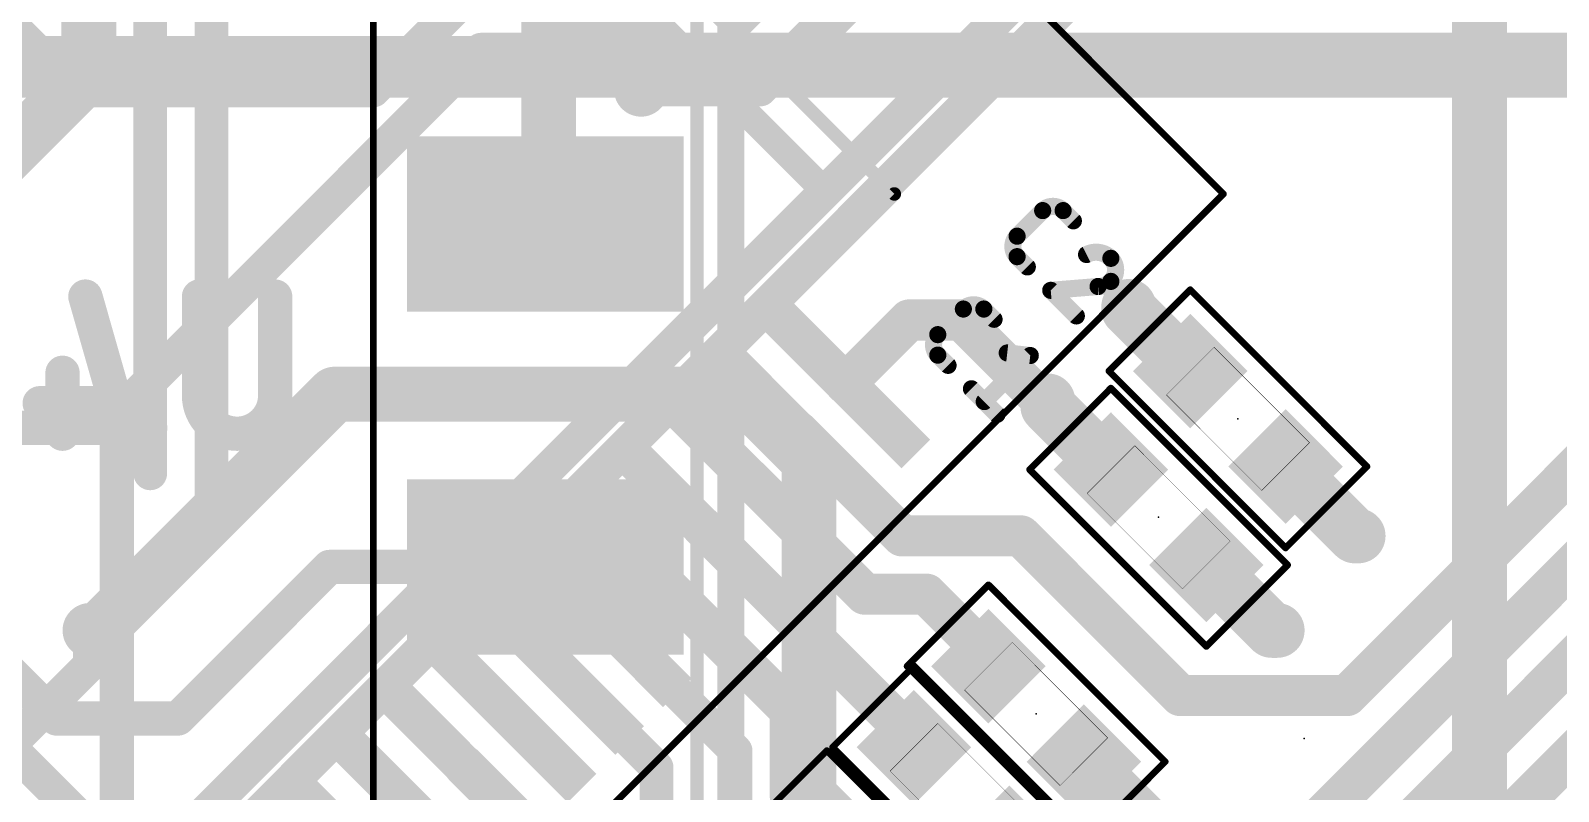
# Model space of a CAD drawing. Extents: x -4.1 to 63.7, y 1.1 to 51.7.
# Drawn here: x 19.76 to 31.08, y 8.41 to 14.04 of the extents above; entities that cross this region are included whole.
import ezdxf

# ---------------------------------------------------------------- set-up
doc = ezdxf.new("R2010")
doc.units = 0
for name, color, linetype in [('1', 12, 'CONTINUOUS'), ('15', 30, 'CONTINUOUS'), ('16', 132, 'CONTINUOUS'), ('18', 110, 'CONTINUOUS'), ('2', 41, 'CONTINUOUS'), ('21', 253, 'CONTINUOUS'), ('22', 253, 'CONTINUOUS'), ('23', 53, 'CONTINUOUS'), ('24', 53, 'CONTINUOUS'), ('25', 253, 'CONTINUOUS'), ('26', 253, 'CONTINUOUS'), ('39', 12, 'CONTINUOUS'), ('51', 253, 'CONTINUOUS'), ('52', 253, 'CONTINUOUS')]:
    doc.layers.add(name, color=color, linetype=linetype)

# ---------------------------------------------------------------- blocks, each defined once
blk = doc.blocks.new('RECT')
blk.add_solid([(-0.5, -0.5), (0.5, -0.5), (-0.5, 0.5), (0.5, 0.5)])
blk = doc.blocks.new('ROUNDV')
at = {"const_width": 0.5}
blk.add_lwpolyline([(0, -0.25, 1), (0, 0.25, 1), (0, -0.25)], format="xyb", dxfattribs=at)

msp = doc.modelspace()

# ---------------------------------------------------------------- linework, layer by layer
at = {"layer": '1'}
for points, const_width in [([(24.285, 13.607), (24.285, 14.185)], 0.25), ([(25.8, 14.2391), (25.1679, 13.607)], 0.25), ([(23, 13.8), (23.1, 13.9)], 0.254), ([(23.1, 13.9), (34.4, 13.9)], 0.254), ([(20.4, 11.2), (23, 13.8)], 0.254), ([(24.285, 13.607), (25.1679, 13.607)], 0.25), ([(27.9, 11.9766), (27.9, 12)], 0.4064), ([(28.3555, 11.521), (27.9, 11.9766)], 0.4064), ([(25.8, 11.4276), (26.2723, 11.9)], 0.3048), ([(26.2723, 11.9), (26.6594, 11.9)], 0.3048), ([(26.6594, 11.9), (27.3, 11.2594)], 0.3048), ([(27.3, 11.2594), (27.3, 11.3)], 0.4064), ([(27.7677, 10.7917), (27.3, 11.2594)], 0.4064), ([(20.4, 2.5), (20.4, 11.2)], 0.254), ([(25.4464, 11.0741), (26.2205, 10.3)], 0.3048), ([(29.5174, 9.1174), (31.45, 11.05)], 0.3048), ([(29.5766, 10.3), (29.0626, 10.8139)], 0.4064), ([(25.0928, 10.7205), (25.9452, 9.8682)], 0.3048), ([(31.6549, 10.55), (27.2497, 6.1448)], 0.3048), ([(24.7393, 10.367), (26.3073, 8.799)], 0.3048), ([(26.2205, 10.3), (27.1, 10.3)], 0.3048), ([(27.1, 10.3), (28.2826, 9.1174)], 0.3048), ([(29.6, 10.3), (29.5766, 10.3)], 0.4064), ([(27.2, 5.4), (31.85, 10.05)], 0.3048), ([(28.9594, 9.6), (28.4748, 10.0846)], 0.4064), ([(24.3857, 10.0134), (25.3902, 9.0089)], 0.3048), ([(25.9452, 9.8682), (26.4, 9.8682)], 0.3048), ([(26.4, 9.8682), (26.8599, 9.4083)], 0.3048), ([(24.9858, 8.7062), (24.0322, 9.6599)], 0.25), ([(29, 9.6), (28.9594, 9.6)], 0.4064), ([(20.2, 9.3462), (20.2, 9.6)], 0.25), ([(32.05, 9.55), (27.4682, 4.9682)], 0.3048), ([(26.8599, 9.4083), (26.8599, 9.3345)], 0.3048), ([(17.3316, 6.4779), (20.2, 9.3462)], 0.25), ([(23.6786, 9.3063), (24.4, 8.5849)], 0.25), ([(28.2826, 9.1174), (29.5174, 9.1174)], 0.3048), ([(25.3902, 9.0089), (25.3902, 8.3784)], 0.3048), ([(26.3073, 8.799), (26.3073, 8.7346)], 0.3048), ([(22.9715, 8.5992), (23.9682, 7.6025)], 0.3048), ([(24.9858, 8.0021), (24.9858, 8.7062)], 0.25), ([(27.567, 8.6273), (28.1943, 8)], 0.4064), ([(24.4, 8.5849), (24.4, 8)], 0.25), ([(25.3902, 8.3784), (25.6621, 8.1065)], 0.3048)]:
    msp.add_lwpolyline(points, dxfattribs=dict(at, const_width=const_width))
for points, const_width in [([(23.1, 13.9635, 1), (23.1, 13.8365)], 0.127), ([(23.1449, 13.8551, 1), (23.0551, 13.9449)], 0.127), ([(22.9551, 13.8449, 1), (23.0449, 13.7551)], 0.127), ([(23.0449, 13.7551, 1), (22.9551, 13.8449)], 0.127), ([(24.285, 13.6695, 1), (24.285, 13.5445)], 0.125), ([(25.1237, 13.6512, 1), (25.2121, 13.5628)], 0.125), ([(25.1679, 13.5445, 1), (25.1679, 13.6695)], 0.125), ([(24.2225, 13.607, 1), (24.3475, 13.607)], 0.125), ([(28.0016, 12, 1), (27.7984, 12)], 0.2032), ([(27.9718, 12.0484, 1), (27.8282, 11.9047)], 0.2032), ([(26.2723, 11.9762, 1), (26.2723, 11.8238)], 0.1524), ([(26.3262, 11.8461, 1), (26.2185, 11.9539)], 0.1524), ([(26.7133, 11.9539, 1), (26.6055, 11.8461)], 0.1524), ([(26.6594, 11.8238, 1), (26.6594, 11.9762)], 0.1524), ([(27.7984, 11.9766, 1), (28.0016, 11.9766)], 0.2032), ([(28.2837, 11.4492, 1), (28.4274, 11.5929)], 0.2032), ([(25.7461, 11.4815, 1), (25.8538, 11.3737)], 0.1524), ([(27.4016, 11.3, 1), (27.1984, 11.3)], 0.2032), ([(27.3718, 11.3312, 1), (27.2282, 11.1876)], 0.2032), ([(20.4635, 11.2, 1), (20.3365, 11.2)], 0.127), ([(27.1984, 11.2594, 1), (27.4016, 11.2594)], 0.2032), ([(27.2461, 11.2055, 1), (27.3539, 11.3133)], 0.1524), ([(20.3551, 11.2449, 1), (20.4449, 11.1551)], 0.127), ([(25.5003, 11.1279, 1), (25.3925, 11.0202)], 0.1524), ([(29.1345, 10.8858, 1), (28.9908, 10.7421)], 0.2032), ([(25.1467, 10.7744, 1), (25.039, 10.6666)], 0.1524), ([(27.6958, 10.7199, 1), (27.8395, 10.8636)], 0.2032), ([(24.7932, 10.4208, 1), (24.6854, 10.3131)], 0.1524), ([(26.2205, 10.3762, 1), (26.2205, 10.2238)], 0.1524), ([(26.1666, 10.2461, 1), (26.2743, 10.3539)], 0.1524), ([(27.1539, 10.3539, 1), (27.0461, 10.2461)], 0.1524), ([(27.1, 10.2238, 1), (27.1, 10.3762)], 0.1524), ([(29.5766, 10.4016, 1), (29.5766, 10.1984)], 0.2032), ([(29.5047, 10.2282, 1), (29.6484, 10.3718)], 0.2032), ([(29.6, 10.1984, 1), (29.6, 10.4016)], 0.2032), ([(28.5466, 10.1565, 1), (28.4029, 10.0128)], 0.2032), ([(24.4396, 10.0673, 1), (24.3319, 9.9595)], 0.1524), ([(25.9452, 9.9444, 1), (25.9452, 9.792)], 0.1524), ([(25.8913, 9.8143, 1), (25.999, 9.9221)], 0.1524), ([(26.4539, 9.9221, 1), (26.3461, 9.8143)], 0.1524), ([(26.4, 9.792, 1), (26.4, 9.9444)], 0.1524), ([(24.0764, 9.704, 1), (23.988, 9.6157)], 0.125), ([(28.9594, 9.7016, 1), (28.9594, 9.4984)], 0.2032), ([(28.8876, 9.5282, 1), (29.0312, 9.6718)], 0.2032), ([(29, 9.4984, 1), (29, 9.7016)], 0.2032), ([(20.2625, 9.6, 1), (20.1375, 9.6)], 0.125), ([(26.9361, 9.4083, 1), (26.7837, 9.4083)], 0.1524), ([(26.806, 9.3544, 1), (26.9138, 9.4622)], 0.1524), ([(20.1375, 9.3462, 1), (20.2625, 9.3462)], 0.125), ([(20.2442, 9.302, 1), (20.1558, 9.3904)], 0.125), ([(23.7228, 9.3505, 1), (23.6344, 9.2621)], 0.125), ([(26.7837, 9.3345, 1), (26.9361, 9.3345)], 0.1524), ([(28.2826, 9.1936, 1), (28.2826, 9.0412)], 0.1524), ([(28.2287, 9.0635, 1), (28.3365, 9.1713)], 0.1524), ([(29.4635, 9.1713, 1), (29.5713, 9.0635)], 0.1524), ([(29.5174, 9.0412, 1), (29.5174, 9.1936)], 0.1524), ([(25.4664, 9.0089, 1), (25.314, 9.0089)], 0.1524), ([(25.3363, 8.9551, 1), (25.4441, 9.0628)], 0.1524), ([(26.3835, 8.799, 1), (26.2311, 8.799)], 0.1524), ([(26.2534, 8.7451, 1), (26.3611, 8.8529)], 0.1524), ([(23.0254, 8.6531, 1), (22.9176, 8.5453)], 0.1524), ([(25.0483, 8.7062, 1), (24.9233, 8.7062)], 0.125), ([(24.9416, 8.662, 1), (25.03, 8.7504)], 0.125), ([(26.2311, 8.7346, 1), (26.3835, 8.7346)], 0.1524), ([(27.6388, 8.6992, 1), (27.4951, 8.5555)], 0.2032), ([(24.4625, 8.5849, 1), (24.3375, 8.5849)], 0.125), ([(24.3558, 8.5407, 1), (24.4442, 8.6291)], 0.125), ([(25.4441, 8.4323, 1), (25.3363, 8.3245)], 0.1524), ([(25.314, 8.3784, 1), (25.4664, 8.3784)], 0.1524)]:
    msp.add_lwpolyline(points, format="xyb", dxfattribs=dict(at, const_width=const_width))
at = {"layer": '15'}
for points, const_width in [([(38.6, 25.8), (14.8, 2)], 0.25), ([(16, 2.8), (37.45, 24.25)], 0.254), ([(22.3, 13.6), (30.8, 22.1)], 0.25), ([(19.1, 14.6), (20.1, 13.6)], 0.25), ([(20.1, 13.6), (22.3, 13.6)], 0.25)]:
    msp.add_lwpolyline(points, dxfattribs=dict(at, const_width=const_width))
at = {"layer": '15', "const_width": 0.125}
for points in [[(20.1, 13.6625, 1), (20.1, 13.5375)], [(20.0558, 13.5558, 1), (20.1442, 13.6442)], [(22.2558, 13.6442, 1), (22.3442, 13.5558)], [(22.3, 13.5375, 1), (22.3, 13.6625)]]:
    msp.add_lwpolyline(points, format="xyb", dxfattribs=at)
at = {"layer": '16'}
for points, const_width in [([(20.1916, 13.7246), (20.1916, 17.7916)], 0.4064), ([(20.6468, 17.4877), (20.6468, 11.1)], 0.25), ([(21.1, 17.3), (21.1, 10.5)], 0.25), ([(30.5, 15), (30.5, 6.4)], 0.4064), ([(23.6, 14.3), (23.6, 12.635)], 0.4064), ([(19.0336, 12.5666), (20.1916, 13.7246)], 0.4064), ([(23.6, 12.635), (23.575, 12.61)], 0.4064), ([(20.263, 9.6), (22.0132, 11.3502)], 0.4064), ([(22.0132, 11.3502), (25.0368, 11.3502)], 0.4064), ([(25.0368, 11.3502), (25.5302, 10.8568)], 0.4064), ([(20.6468, 11.1), (18.5, 11.1)], 0.254), ([(20.6468, 11.1), (20.6468, 10.7636)], 0.25), ([(25.5302, 10.8568), (25.5302, 6.7302)], 0.4064), ([(18.15, 10.75), (19.9525, 8.9475)], 0.254), ([(21.1, 10.5), (20.2, 9.6)], 0.25), ([(21.975, 10.07), (20.8525, 8.9475)], 0.254), ([(21.975, 10.07), (23.575, 10.07)], 0.254), ([(20.2, 9.6), (20.263, 9.6)], 0.4064), ([(20.8109, 7.53), (18.9877, 9.3532)], 0.25), ([(19.9525, 8.9475), (20.8525, 8.9475)], 0.254)]:
    msp.add_lwpolyline(points, dxfattribs=dict(at, const_width=const_width))
for points, const_width in [([(20.09, 13.7246, 1), (20.2932, 13.7246)], 0.2032), ([(20.2634, 13.6528, 1), (20.1198, 13.7965)], 0.2032), ([(23.6718, 12.5632, 1), (23.5282, 12.7068)], 0.2032), ([(23.5032, 12.6818, 1), (23.6468, 12.5382)], 0.2032), ([(23.4984, 12.635, 1), (23.7016, 12.635)], 0.2032), ([(22.0132, 11.4518, 1), (22.0132, 11.2486)], 0.2032), ([(22.0851, 11.2784, 1), (21.9414, 11.422)], 0.2032), ([(25.1086, 11.422, 1), (24.9649, 11.2784)], 0.2032), ([(25.0368, 11.2486, 1), (25.0368, 11.4518)], 0.2032), ([(20.7093, 11.1, 1), (20.5843, 11.1)], 0.125), ([(20.6468, 11.0365, 1), (20.6468, 11.1635)], 0.127), ([(20.5843, 11.1, 1), (20.7093, 11.1)], 0.125), ([(25.6318, 10.8568, 1), (25.4286, 10.8568)], 0.2032), ([(25.4584, 10.7849, 1), (25.602, 10.9286)], 0.2032), ([(20.5843, 10.7636, 1), (20.7093, 10.7636)], 0.125), ([(21.0375, 10.5, 1), (21.1625, 10.5)], 0.125), ([(21.1442, 10.4558, 1), (21.0558, 10.5442)], 0.125), ([(21.975, 10.1335, 1), (21.975, 10.0065)], 0.127), ([(22.0199, 10.0251, 1), (21.9301, 10.1149)], 0.127), ([(23.575, 10.0065, 1), (23.575, 10.1335)], 0.127), ([(20.2, 9.7016, 1), (20.2, 9.4984)], 0.2032), ([(20.1912, 9.6718, 1), (20.3349, 9.5282)], 0.2032), ([(20.263, 9.4984, 1), (20.263, 9.7016)], 0.2032), ([(20.1558, 9.6442, 1), (20.2442, 9.5558)], 0.125), ([(19.9525, 9.011, 1), (19.9525, 8.884)], 0.127), ([(20.8525, 8.884, 1), (20.8525, 9.011)], 0.127), ([(19.9076, 8.9026, 1), (19.9974, 8.9924)], 0.127), ([(20.8076, 8.9924, 1), (20.8974, 8.9026)], 0.127)]:
    msp.add_lwpolyline(points, format="xyb", dxfattribs=dict(at, const_width=const_width))
at = {"layer": '2'}
for points, const_width in [([(24, 15.3714), (24, 13.8)], 0.4064), ([(24, 13.8), (19.3, 13.8)], 0.4064), ([(38.3, 13.7), (3.7, 13.7)], 0.3048)]:
    msp.add_lwpolyline(points, dxfattribs=dict(at, const_width=const_width))
at = {"layer": '2', "const_width": 0.2032}
for points in [[(24, 13.6984, 1), (24, 13.9016)], [(23.8984, 13.8, 1), (24.1016, 13.8)]]:
    msp.add_lwpolyline(points, format="xyb", dxfattribs=at)
at = {"layer": '21', "const_width": 0.2}
for points in [[(19.0909, 19.4094), (25.667, 12.8333)], [(25.667, 12.8333), (19.0909, 6.2573)]]:
    msp.add_lwpolyline(points, dxfattribs=at)
at = {"layer": '21', "const_width": 0.1}
for points in [[(25.7024, 12.798, 1), (25.6317, 12.8687)], [(25.6317, 12.798, 1), (25.7024, 12.8687)]]:
    msp.add_lwpolyline(points, format="xyb", dxfattribs=at)
at = {"layer": '22', "const_width": 0.2}
msp.add_lwpolyline([(24.95, 14.375), (24.95, 3.225)], dxfattribs=at)
at = {"layer": '23'}
for p in [(28.7091, 11.1675), (28.1212, 10.4382), (27.2134, 8.9809)]:
    msp.add_point(p, dxfattribs=at)
at = {"layer": '24'}
msp.add_point((29.2, 8.8), dxfattribs=at)
at = {"layer": '25'}
for points, const_width in [([(27.4134, 12.7099, 0.4142), (27.2617, 12.7099)], 0.127), ([(27.2393, 12.7324, 1), (27.2842, 12.6875)], 0.0635), ([(27.2842, 12.6875, 1), (27.2393, 12.7324)], 0.0635), ([(27.4359, 12.7324, 1), (27.391, 12.6875)], 0.0635), ([(27.391, 12.6875, 1), (27.4359, 12.7324)], 0.0635), ([(27.4668, 12.6116, 1), (27.5117, 12.6565)], 0.0635), ([(27.0722, 12.5203, 0.4142), (27.0722, 12.3687)], 0.127), ([(27.0497, 12.5428, 1), (27.0946, 12.4979)], 0.0635), ([(27.0946, 12.4979, 1), (27.0497, 12.5428)], 0.0635), ([(27.7672, 12.3562, 0.3252), (27.5871, 12.3846)], 0.127), ([(27.0946, 12.3911, 1), (27.0497, 12.3462)], 0.0635), ([(27.0497, 12.3462, 1), (27.0946, 12.3911)], 0.0635), ([(27.1255, 12.2704, 1), (27.1704, 12.3153)], 0.0635), ([(27.5726, 12.4129, 1), (27.6015, 12.3563)], 0.0635), ([(27.7672, 12.1855, 0.4142), (27.7672, 12.3562)], 0.127), ([(27.7896, 12.3786, 1), (27.7447, 12.3337)], 0.0635), ([(27.7447, 12.3337, 1), (27.7896, 12.3786)], 0.0635), ([(27.6724, 12.1476, 0.2052), (27.7672, 12.1855)], 0.127), ([(27.7447, 12.208, 1), (27.7896, 12.1631)], 0.0635), ([(27.7896, 12.1631, 1), (27.7447, 12.208)], 0.0635), ([(27.3191, 12.1508, 1), (27.3242, 12.0875)], 0.0635), ([(27.3441, 12.1416, 1), (27.2992, 12.0967)], 0.0635), ([(27.6731, 12.1794, 1), (27.6716, 12.1159)], 0.0635), ([(27.6749, 12.116, 1), (27.6698, 12.1793)], 0.0635), ([(26.8255, 11.9806, 0.4142), (26.6739, 11.9806)], 0.127), ([(26.6514, 12.0031, 1), (26.6963, 11.9582)], 0.0635), ([(26.6963, 11.9582, 1), (26.6514, 12.0031)], 0.0635), ([(26.848, 12.0031, 1), (26.8031, 11.9582)], 0.0635), ([(26.8031, 11.9582, 1), (26.848, 12.0031)], 0.0635), ([(26.8789, 11.8823, 1), (26.9238, 11.9272)], 0.0635), ([(27.4888, 11.9071, 1), (27.5337, 11.952)], 0.0635), ([(26.4843, 11.791, 0.4142), (26.4843, 11.6394)], 0.127), ([(26.4618, 11.8135, 1), (26.5067, 11.7686)], 0.0635), ([(26.5067, 11.7686, 1), (26.4618, 11.8135)], 0.0635), ([(26.5067, 11.6618, 1), (26.4618, 11.6169)], 0.0635), ([(26.4618, 11.6169, 1), (26.5067, 11.6618)], 0.0635), ([(27.0027, 11.6869, 1), (26.9957, 11.6237)], 0.0635), ([(27.1923, 11.6139, 1), (27.1474, 11.6588)], 0.0635), ([(27.1663, 11.6048, 1), (27.1733, 11.6679)], 0.0635), ([(26.5377, 11.5411, 1), (26.5826, 11.586)], 0.0635), ([(26.7562, 11.4123, 1), (26.7113, 11.3674)], 0.0635), ([(26.8061, 11.3175, 1), (26.851, 11.2726)], 0.0635), ([(26.9009, 11.1778, 1), (26.9458, 11.2228)], 0.0635)]:
    msp.add_lwpolyline(points, format="xyb", dxfattribs=dict(at, const_width=const_width))
at = {"layer": '25', "const_width": 0.127}
for points in [[(27.0722, 12.5203), (27.2617, 12.7099)], [(27.4134, 12.7099), (27.4892, 12.6341)], [(27.148, 12.2928), (27.0722, 12.3687)], [(27.6724, 12.1476), (27.3216, 12.1192)], [(27.3216, 12.1192), (27.5112, 11.9296)], [(26.4843, 11.791), (26.6739, 11.9806)], [(26.8255, 11.9806), (26.9014, 11.9048)], [(26.5601, 11.5635), (26.4843, 11.6394)], [(27.1698, 11.6363), (26.8286, 11.2951)], [(26.9992, 11.6553), (27.1698, 11.6363)], [(26.7338, 11.3899), (26.9234, 11.2003)]]:
    msp.add_lwpolyline(points, dxfattribs=at)
at = {"layer": '26', "const_width": 0.254}
for points in [[(20.1659, 12.073), (20.3917, 11.2828)], [(21.0083, 11.3392), (21.0083, 12.073)], [(21.5728, 12.073), (21.5728, 11.3392)], [(19.9966, 11.5086), (19.9966, 11.057)], [(20.3917, 11.2828), (19.8272, 11.2828)]]:
    msp.add_lwpolyline(points, dxfattribs=at)
at = {"layer": '26'}
for points, const_width in [([(20.227, 12.0904, 1), (20.1048, 12.0556)], 0.127), ([(21.0718, 12.073, 1), (20.9448, 12.073)], 0.127), ([(21.6363, 12.073, 1), (21.5093, 12.073)], 0.127), ([(20.0601, 11.5086, 1), (19.9331, 11.5086)], 0.127), ([(21.0083, 11.3392, 1), (21.5728, 11.3392)], 0.254), ([(21.0718, 11.3392, 1), (20.9448, 11.3392)], 0.127), ([(21.6363, 11.3392, 1), (21.5093, 11.3392)], 0.127), ([(19.8272, 11.3463, 1), (19.8272, 11.2193)], 0.127), ([(20.3306, 11.2653, 1), (20.4527, 11.3002)], 0.127), ([(20.3917, 11.2193, 1), (20.3917, 11.3463)], 0.127), ([(20.9448, 11.3392, 1), (21.0718, 11.3392)], 0.127), ([(21.5093, 11.3392, 1), (21.6363, 11.3392)], 0.127), ([(19.9331, 11.057, 1), (20.0601, 11.057)], 0.127)]:
    msp.add_lwpolyline(points, format="xyb", dxfattribs=dict(at, const_width=const_width))
at = {"layer": '39', "const_width": 0.05}
for points in [[(28.3555, 12.1238), (27.7528, 11.521)], [(29.6654, 10.8139), (28.3555, 12.1238)], [(27.7528, 11.521), (29.0626, 10.2112)], [(27.7677, 11.3945), (27.1649, 10.7917)], [(29.0775, 10.0846), (27.7677, 11.3945)], [(27.1649, 10.7917), (28.4748, 9.4819)], [(29.0626, 10.2112), (29.6654, 10.8139)], [(28.4748, 9.4819), (29.0775, 10.0846)], [(26.8599, 9.9372), (26.2571, 9.3345)], [(28.1697, 8.6273), (26.8599, 9.9372)], [(26.3073, 9.3373), (25.7045, 8.7346)], [(26.2571, 9.3345), (27.567, 8.0246)], [(27.6171, 8.0275), (26.3073, 9.3373)], [(25.6621, 8.7093), (25.0593, 8.1065)], [(26.9719, 7.3994), (25.6621, 8.7093)], [(25.7045, 8.7346), (27.0144, 7.4247)], [(27.567, 8.0246), (28.1697, 8.6273)]]:
    msp.add_lwpolyline(points, dxfattribs=at)
at = {"layer": '39', "const_width": 0.025}
for points in [[(28.3644, 12.1326, 1), (28.3467, 12.1149)], [(28.3644, 12.1149, 1), (28.3467, 12.1326)], [(27.7616, 11.5299, 1), (27.7439, 11.5122)], [(27.7439, 11.5299, 1), (27.7616, 11.5122)], [(27.7765, 11.4033, 1), (27.7588, 11.3856)], [(27.7765, 11.3856, 1), (27.7588, 11.4033)], [(27.1738, 10.8006, 1), (27.1561, 10.7829)], [(27.1561, 10.8006, 1), (27.1738, 10.7829)], [(29.6742, 10.8051, 1), (29.6565, 10.8228)], [(29.6565, 10.8051, 1), (29.6742, 10.8228)], [(29.0538, 10.22, 1), (29.0715, 10.2023)], [(29.0538, 10.2023, 1), (29.0715, 10.22)], [(29.0863, 10.0758, 1), (29.0687, 10.0935)], [(29.0687, 10.0758, 1), (29.0863, 10.0935)], [(26.8687, 9.946, 1), (26.851, 9.9284)], [(26.8687, 9.9284, 1), (26.851, 9.946)], [(28.4659, 9.4907, 1), (28.4836, 9.4731)], [(28.4659, 9.4731, 1), (28.4836, 9.4907)], [(26.266, 9.3433, 1), (26.2483, 9.3256)], [(26.2483, 9.3433, 1), (26.266, 9.3256)], [(26.3161, 9.3461, 1), (26.2984, 9.3285)], [(26.3161, 9.3285, 1), (26.2984, 9.3461)], [(25.6709, 8.7181, 1), (25.6532, 8.7004)], [(25.6709, 8.7004, 1), (25.6532, 8.7181)], [(25.7134, 8.7434, 1), (25.6957, 8.7257)], [(25.6957, 8.7434, 1), (25.7134, 8.7257)], [(28.1786, 8.6185, 1), (28.1609, 8.6362)], [(28.1609, 8.6185, 1), (28.1786, 8.6362)]]:
    msp.add_lwpolyline(points, format="xyb", dxfattribs=at)
at = {"layer": '51'}
for points, const_width in [([(19.0909, 22.3439), (28.6015, 12.8333)], 0.05), ([(19.0909, 19.9044), (26.162, 12.8333)], 0.1), ([(26.162, 12.8333), (19.0909, 5.7623)], 0.1), ([(28.6015, 12.8333), (19.0909, 3.3228)], 0.05), ([(28.1788, 11.3443), (28.5323, 11.6978)], 0.0025), ([(28.5323, 11.6978), (29.2394, 10.9907)], 0.0025), ([(28.8859, 10.6371), (28.1788, 11.3443)], 0.0025), ([(29.2394, 10.9907), (28.8859, 10.6371)], 0.0025), ([(27.5909, 10.615), (27.9444, 10.9685)], 0.0025), ([(27.9444, 10.9685), (28.6515, 10.2614)], 0.0025), ([(28.298, 9.9079), (27.5909, 10.615)], 0.0025), ([(28.6515, 10.2614), (28.298, 9.9079)], 0.0025), ([(26.6831, 9.1577), (27.0367, 9.5112)], 0.0025), ([(27.0367, 9.5112), (27.7438, 8.8041)], 0.0025), ([(27.3902, 8.4506), (26.6831, 9.1577)], 0.0025), ([(26.1305, 8.5578), (26.484, 8.9113)], 0.0025), ([(26.484, 8.9113), (27.1911, 8.2042)], 0.0025), ([(27.7438, 8.8041), (27.3902, 8.4506)], 0.0025), ([(26.8376, 7.8507), (26.1305, 8.5578)], 0.0025)]:
    msp.add_lwpolyline(points, dxfattribs=dict(at, const_width=const_width))
for points, const_width in [([(26.1797, 12.8157, 1), (26.1443, 12.851)], 0.05), ([(26.1443, 12.8157, 1), (26.1797, 12.851)], 0.05), ([(28.6103, 12.8245, 1), (28.5927, 12.8422)], 0.025), ([(28.5927, 12.8245, 1), (28.6103, 12.8422)], 0.025), ([(28.5328, 11.6983, 1), (28.5319, 11.6974)], 0.0013), ([(28.5328, 11.6974, 1), (28.5319, 11.6983)], 0.0013), ([(28.1792, 11.3447, 1), (28.1783, 11.3438)], 0.0013), ([(28.1783, 11.3447, 1), (28.1792, 11.3438)], 0.0013), ([(29.2399, 10.9902, 1), (29.239, 10.9911)], 0.0013), ([(29.239, 10.9902, 1), (29.2399, 10.9911)], 0.0013), ([(27.9449, 10.969, 1), (27.944, 10.9681)], 0.0013), ([(27.9449, 10.9681, 1), (27.944, 10.969)], 0.0013), ([(27.5913, 10.6154, 1), (27.5904, 10.6145)], 0.0013), ([(27.5904, 10.6154, 1), (27.5913, 10.6145)], 0.0013), ([(28.8854, 10.6376, 1), (28.8863, 10.6367)], 0.0013), ([(28.8854, 10.6367, 1), (28.8863, 10.6376)], 0.0013), ([(28.652, 10.261, 1), (28.6511, 10.2619)], 0.0013), ([(28.6511, 10.261, 1), (28.652, 10.2619)], 0.0013), ([(28.2975, 9.9083, 1), (28.2984, 9.9074)], 0.0013), ([(28.2975, 9.9074, 1), (28.2984, 9.9083)], 0.0013), ([(27.0371, 9.5117, 1), (27.0362, 9.5108)], 0.0013), ([(27.0371, 9.5108, 1), (27.0362, 9.5117)], 0.0013), ([(26.6836, 9.1581, 1), (26.6827, 9.1572)], 0.0013), ([(26.6827, 9.1581, 1), (26.6836, 9.1572)], 0.0013), ([(26.4845, 8.9118, 1), (26.4836, 8.9109)], 0.0013), ([(26.4845, 8.9109, 1), (26.4836, 8.9118)], 0.0013), ([(27.7442, 8.8037, 1), (27.7433, 8.8046)], 0.0013), ([(27.7433, 8.8037, 1), (27.7442, 8.8046)], 0.0013), ([(26.1309, 8.5582, 1), (26.13, 8.5573)], 0.0013), ([(26.13, 8.5582, 1), (26.1309, 8.5573)], 0.0013), ([(27.3898, 8.451, 1), (27.3907, 8.4501)], 0.0013), ([(27.3898, 8.4501, 1), (27.3907, 8.451)], 0.0013)]:
    msp.add_lwpolyline(points, format="xyb", dxfattribs=dict(at, const_width=const_width))
at = {"layer": '52'}
for points, const_width in [([(22.3, 14.7), (22.3, 2.9)], 0.05), ([(24.7, 14.375), (24.7, 3.225)], 0.1)]:
    msp.add_lwpolyline(points, dxfattribs=dict(at, const_width=const_width))

# ---------------------------------------------------------------- block references
at = {"layer": '1'}
for p, xscale, yscale, rotation in [((25.4464, 14.5926), 1.475, 0.3, 45), ((25.8, 14.2391), 1.475, 0.3, 45), ((25.8, 11.4276), 1.475, 0.3, 315), ((28.3555, 11.521), 0.6, 0.6, 135), ((25.4464, 11.0741), 1.475, 0.3, 315), ((25.0928, 10.7205), 1.475, 0.3, 315), ((27.7677, 10.7917), 0.6, 0.6, 135), ((29.0626, 10.8139), 0.6, 0.6, 135), ((24.7393, 10.367), 1.475, 0.3, 315), ((24.3857, 10.0134), 1.475, 0.3, 315), ((28.4748, 10.0846), 0.6, 0.6, 135), ((24.0322, 9.6599), 1.475, 0.3, 315), ((23.6786, 9.3063), 1.475, 0.3, 315), ((26.8599, 9.3345), 0.6, 0.6, 135), ((23.3251, 8.9527), 1.475, 0.3, 315), ((22.9715, 8.5992), 1.475, 0.3, 315), ((26.3073, 8.7346), 0.6, 0.6, 135), ((27.567, 8.6273), 0.6, 0.6, 135), ((22.618, 8.2456), 1.475, 0.3, 315), ((22.2644, 7.8921), 1.475, 0.3, 315), ((25.6621, 8.1065), 0.6, 0.6, 135), ((27.0144, 8.0275), 0.6, 0.6, 135)]:
    msp.add_blockref('RECT', p, dxfattribs=dict(at, xscale=xscale, yscale=yscale, rotation=rotation))
at = {"layer": '16', "xscale": 2.05, "yscale": 1.3}
for p in [(23.575, 12.61), (23.575, 10.07)]:
    msp.add_blockref('RECT', p, dxfattribs=at)
at = {"layer": '18', "xscale": 0.4024, "yscale": 0.4024}
for p in [(24.285, 13.607), (24.285, 13.607), (27.9, 12), (27.9, 12), (27.3, 11.3), (27.3, 11.3), (29.6, 10.3), (29.6, 10.3), (20.2, 9.6), (20.2, 9.6), (29, 9.6), (29, 9.6)]:
    msp.add_blockref('ROUNDV', p, dxfattribs=at)
at = {"layer": '51', "xscale": 0.2, "yscale": 0.5}
for p, rotation in [((28.4262, 11.4503), 315), ((28.9919, 10.8846), 135), ((27.8384, 10.721), 315), ((28.4041, 10.1553), 135), ((26.9306, 9.2637), 315), ((26.378, 8.6639), 315), ((27.4963, 8.6981), 135)]:
    msp.add_blockref('RECT', p, dxfattribs=dict(at, rotation=rotation))

doc.saveas('drawing.dxf')
